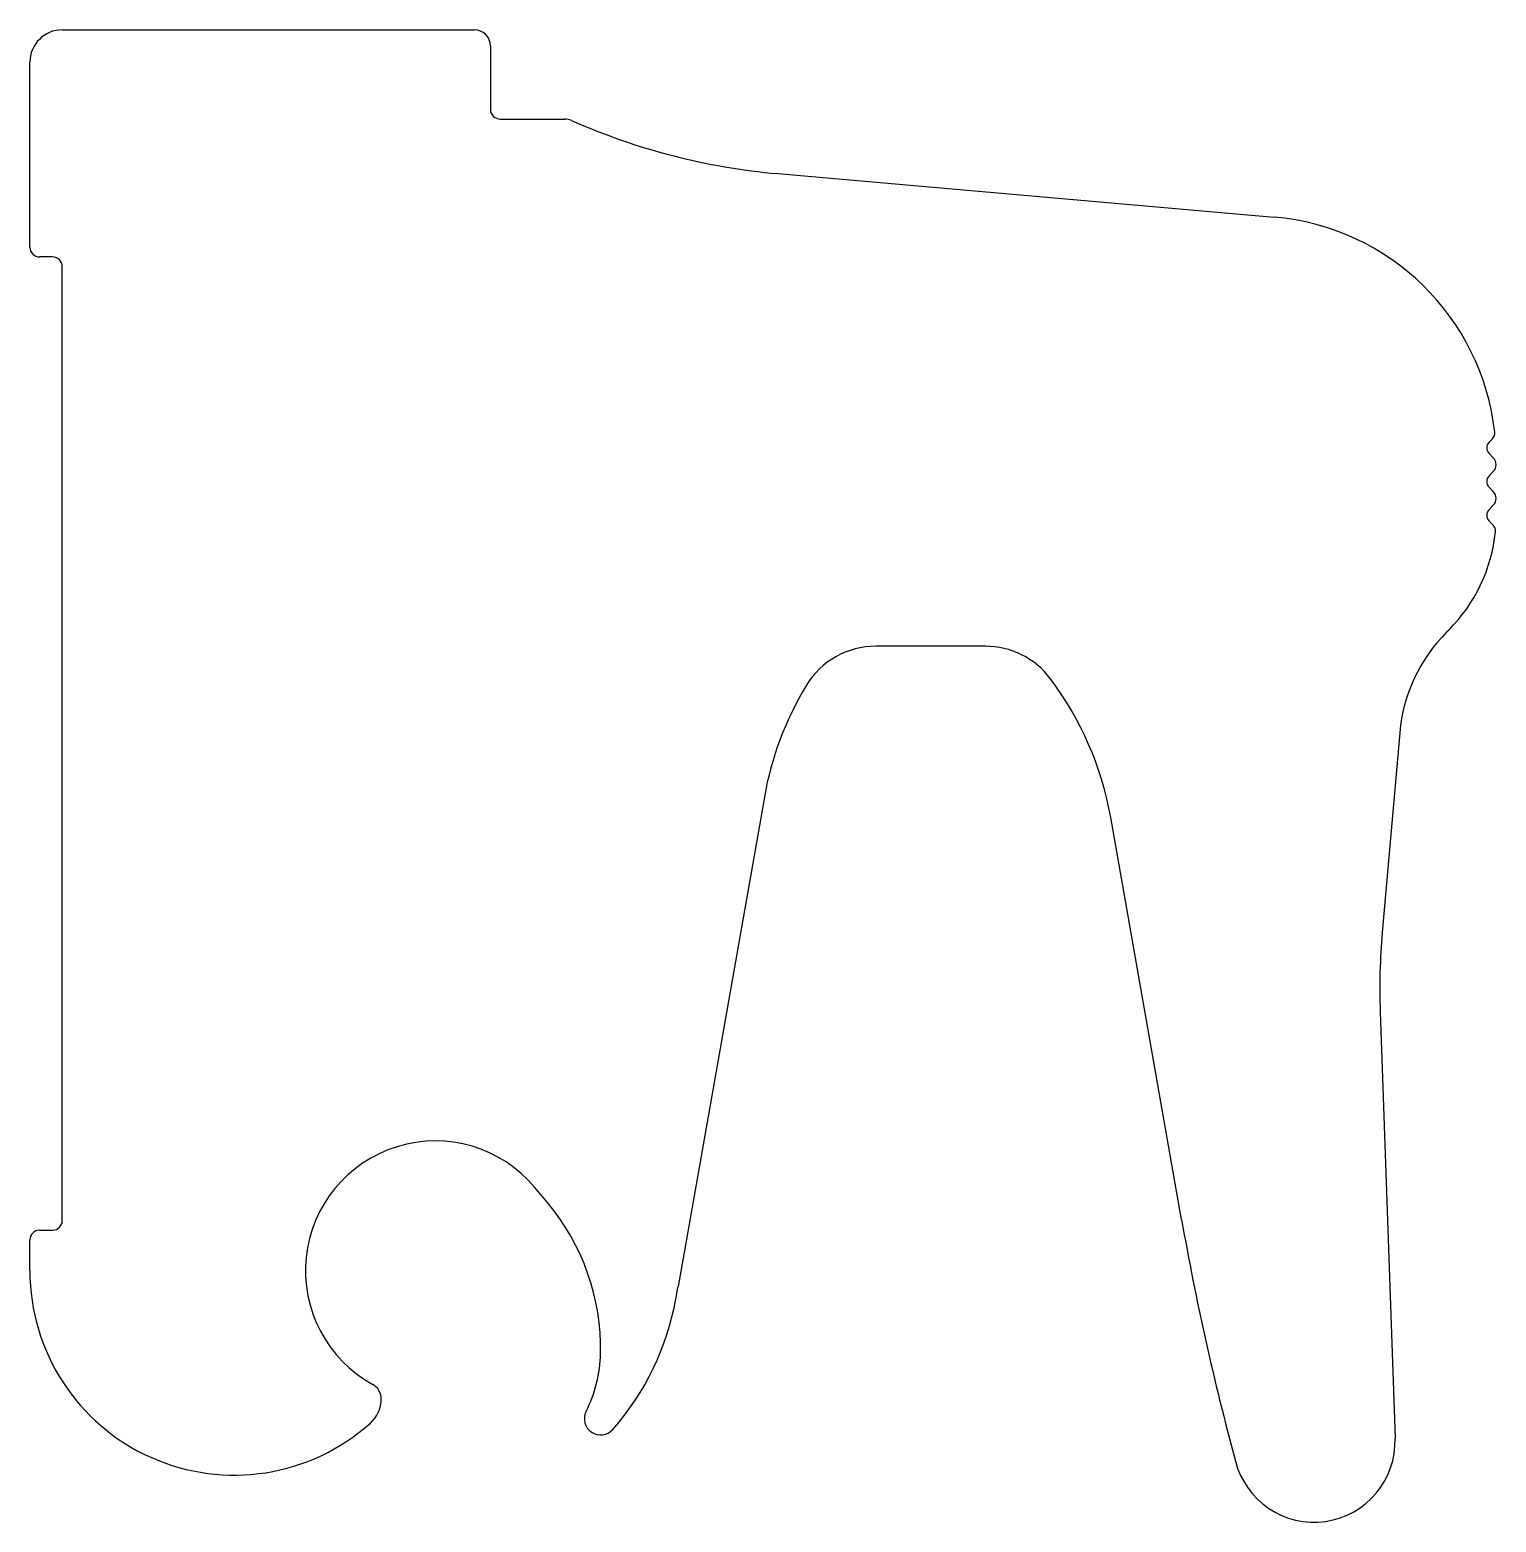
# Model space of a CAD drawing. Extents: x 2743.5 to 2788.7, y 1906.5 to 1952.5.
import ezdxf

# ---------------------------------------------------------------- set-up
doc = ezdxf.new("R2010")
doc.units = 0
doc.layers.get('0').update_dxf_attribs({"linetype": 'CONTINUOUS'})

msp = doc.modelspace()

# ---------------------------------------------------------------- linework, layer by layer
for p, q in [((2744.514, 1952.515), (2757.214, 1952.515)), ((2757.714, 1952.015), (2757.714, 1950.065)), ((2743.514, 1945.815), (2743.514, 1951.515)), ((2758.014, 1949.765), (2760.008, 1949.765)), ((2766.573, 1948.082), (2781.877, 1946.743)), ((2744.214, 1945.515), (2743.814, 1945.515)), ((2744.514, 1915.815), (2744.514, 1945.215)), ((2788.5, 1939.808), (2788.604, 1939.911)), ((2788.631, 1939.323), (2788.5, 1939.454)), ((2788.5, 1938.768), (2788.631, 1938.899)), ((2788.631, 1938.283), (2788.5, 1938.414)), ((2788.5, 1937.728), (2788.631, 1937.859)), ((2788.626, 1937.248), (2788.5, 1937.374)), ((2787.259, 1934.015), (2787.191, 1933.947)), ((2772.974, 1933.515), (2769.592, 1933.515)), ((2785.746, 1930.848), (2785.207, 1924.691)), ((2766.159, 1928.865), (2763.499, 1913.78)), ((2779.02, 1915.845), (2776.836, 1928.234)), ((2785.143, 1922.25), (2785.602, 1909.102)), ((2759.472, 1916.365), (2759.076, 1916.836)), ((2743.814, 1915.515), (2744.214, 1915.515)), ((2743.514, 1914.265), (2743.514, 1915.215)), ((2780.681, 1908.4), (2780.68, 1908.4))]:
    msp.add_line(p, q)
for centre, radius, start, end in [((2744.514, 1951.515), 1, 90, 180), ((2757.214, 1952.015), 0.5, 0, 90), ((2758.014, 1950.065), 0.3, 180, 270), ((2760.008, 1949.265), 0.5, 66.0914, 90), ((2768.317, 1968.006), 20, 246.0914, 265), ((2781.223, 1939.272), 7.5, 6.4671, 85), ((2743.814, 1945.815), 0.3, 180, 270), ((2744.214, 1945.215), 0.3, 0, 90), ((2788.427, 1940.088), 0.25, 315, 6.4671), ((2788.677, 1939.631), 0.25, 135, 225), ((2788.419, 1939.111), 0.3, 315, 45), ((2788.677, 1938.591), 0.25, 135, 225), ((2788.419, 1938.071), 0.3, 315, 45), ((2788.677, 1937.551), 0.25, 135, 225), ((2788.449, 1937.071), 0.25, 354.2127, 45), ((2783.723, 1937.55), 5, 315, 354.2127), ((2790.727, 1930.412), 5, 135, 175), ((2769.592, 1931.015), 2.5, 90, 148.7939), ((2772.974, 1931.015), 2.5, 37.0382, 90), ((2766.987, 1926.497), 10, 10, 37.0382), ((2776.007, 1927.129), 10, 148.7939, 170), ((2805.131, 1922.948), 20, 175, 182), ((2756.012, 1914.265), 4, 40, 241.2529), ((2754.109, 1911.865), 7, 358.829, 40), ((2743.814, 1915.215), 0.3, 90, 180), ((2744.214, 1915.815), 0.3, 270, 0), ((2862.729, 1930.605), 85, 190, 195.14347), ((2749.814, 1914.265), 6.3, 180, 311.818), ((2679.79, 1928.54), 85, 349.73736, 350), ((2755.225, 1914.883), 8.339, 318.6315, 349.7374), ((2756.932, 1911.807), 4.177, 333.2412, 358.829), ((2753.848, 1910.319), 0.5, 0.5194, 61.2529), ((2753.348, 1910.315), 1, 311.818, 0.5194), ((2761.108, 1909.702), 0.5, 153.2412, 318.6315), ((2783.104, 1909.015), 2.5, 194.2331, 2)]:
    msp.add_arc(centre, radius, start, end)

doc.saveas('drawing.dxf')
